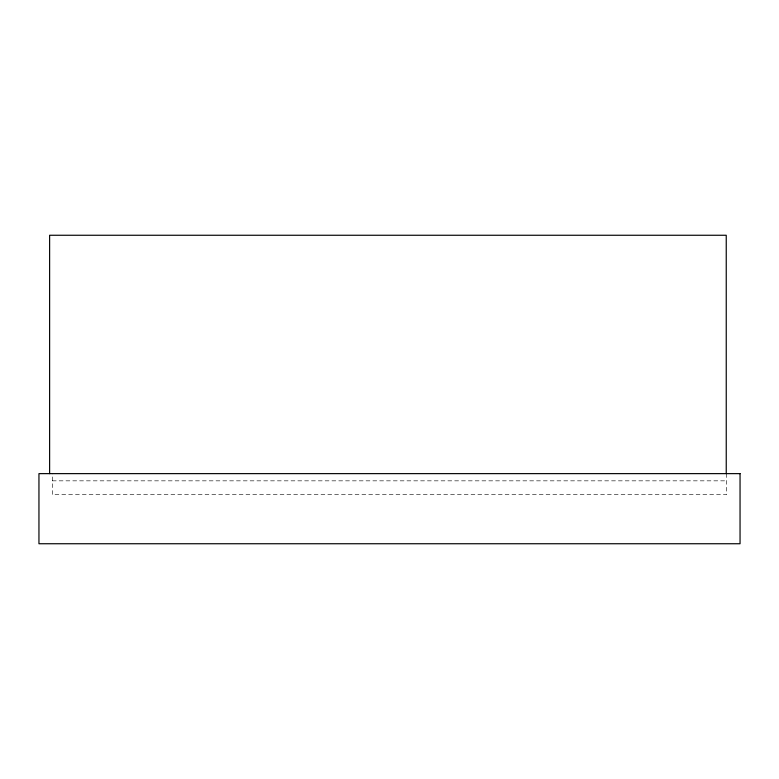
<?xml version="1.0" encoding="UTF-8"?>
<svg xmlns="http://www.w3.org/2000/svg" width="779" height="779" viewBox="0 0 779 779"><rect width="100%" height="100%" fill="white"/><g stroke="black" fill="none" stroke-linecap="round" stroke-linejoin="round"><path stroke-width="0.58" stroke-dasharray="3.9 2.92" d="M52.31 480.838L726.69 480.838M726.69 473.632L726.69 494.665L52.31 494.665L52.31 473.632"/><path stroke-width="1.17" d="M726.242 473.632L726.242 235.258L49.622 235.258L49.622 473.632M740.05 473.632L38.95 473.632L38.95 543.742L740.05 543.742L740.05 473.632"/></g></svg>
